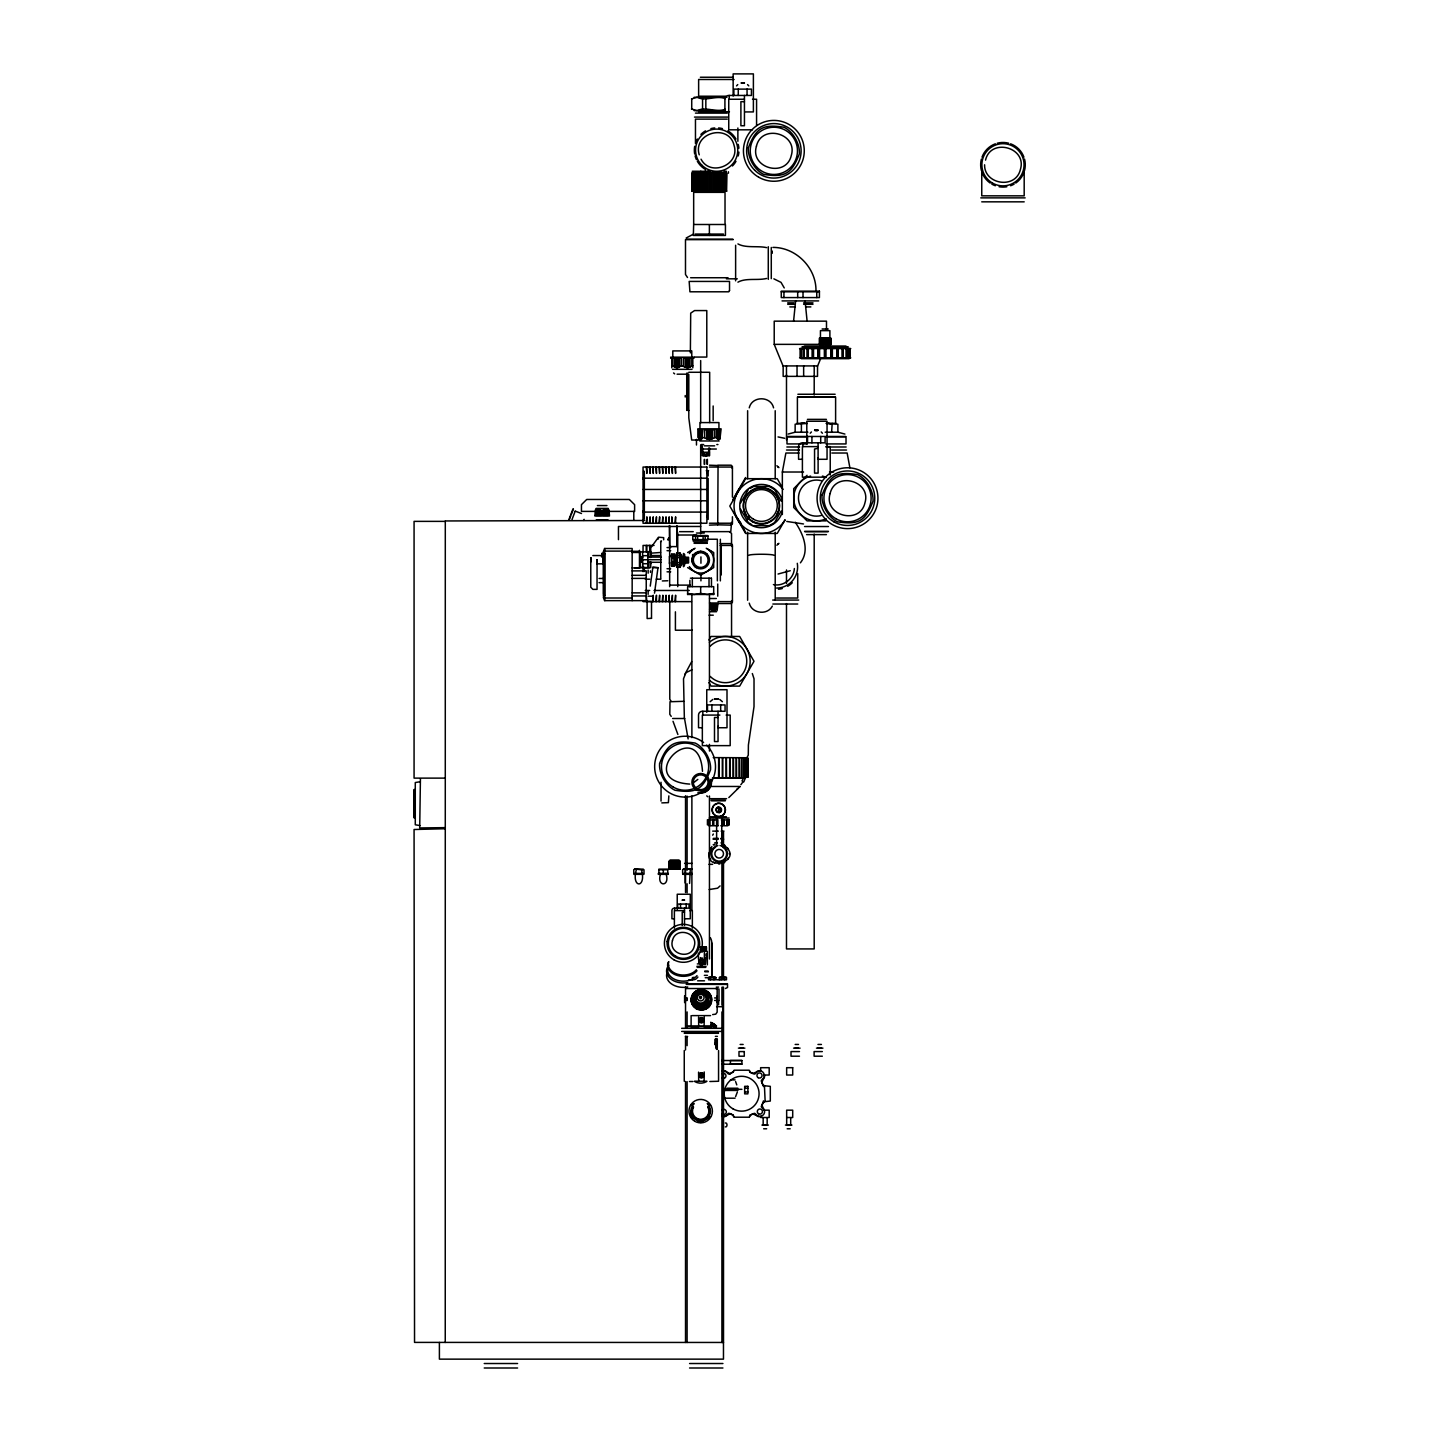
<?xml version="1.0" encoding="UTF-8"?>
<svg xmlns="http://www.w3.org/2000/svg" width="1440" height="1440" viewBox="0 0 1440 1440"><rect width="100%" height="100%" fill="white"/><g stroke="black" fill="none" stroke-linecap="round" stroke-linejoin="round"><path stroke-width="1.5" d="M590.778 559.782L590.778 587.232L592.866 589.374L597.042 589.374L597.042 559.692L597.042 562.986M601.47 556.758L602.244 552.96L602.244 556.758L601.47 555.552M648.918 561.834L648.918 567.702M650.736 563.832L650.736 561.834M650.736 555.552L660.528 555.552M650.736 555.012L650.736 553.464M660.528 552.474L650.736 553.194L650.736 548.388A1.8 1.782 35.6 0 1 650.898 547.65L658.512 537.192L663.66 537.642L663.66 539.802M676.962 542.664L676.962 539.64M676.962 527.13L676.962 546.588L669.654 546.588M682.218 925.47L682.218 912.15L684.504 912.15M684.504 925.47L684.504 918.81M687.636 594.468L687.636 593.424L694.152 594.468L700.668 593.424L707.184 594.468L713.7 593.424L713.7 594.468L687.636 594.468L687.636 586.656L713.7 586.656L713.7 594.468M718.038 726.246L718.038 741.564L714.492 741.564L714.492 717.48L718.038 717.48M733.554 1071.288L730.08 1073.862M744.444 112.608L744.444 125.748L740.898 125.748L740.898 101.664L744.444 101.664M722.556 1071.162A4.77 4.77 0 0 1 726.804 1072.476L727.884 1073.556A1.836 1.836 0 0 0 728.928 1074.078L730.458 1073.502A22.788 22.788 0 0 1 733.104 1072.224L734.13 1070.208L749.16 1070.208L749.916 1072.242L754.344 1074.078A1.836 1.836 0 0 0 755.406 1073.556L756.486 1072.476M800.37 357.84L800.37 348.57M803.682 357.84L803.682 348.57M807.624 357.84L807.624 348.57M812.772 357.84L812.772 348.57M818.1 457.794L818.1 473.112L814.554 473.112L814.554 449.028L817.452 448.398M818.748 357.84L818.748 348.57M722.556 1116.27A4.77 4.77 0 0 0 726.804 1114.938L727.884 1113.858A1.836 1.836 0 0 1 728.928 1113.336L730.458 1113.93A22.788 22.788 0 0 0 733.104 1115.208L734.13 1117.206L749.16 1117.206L750.042 1115.046L754.344 1113.336A1.836 1.836 0 0 1 755.406 1113.858L756.486 1114.938A4.77 4.77 0 0 0 763.236 1114.938A4.77 4.77 0 0 0 763.236 1108.188L761.85 1104.894A22.788 22.788 0 0 0 763.128 1102.248L765.144 1101.222L764.424 1085.634M706.374 949.554L706.266 947.106M706.374 953.838L706.374 956.232M642.6 557.37L640.638 557.262L640.512 559.17L642.6 559.44M698.49 958.446L699.084 963.882L697.338 963.918M642.6 559.962L640.638 559.962L640.638 562.14L640.638 557.37L640.638 562.23L642.6 562.14M660.528 541.962L661.482 540.936M674.19 566.316L674.19 553.95L671.796 553.95L671.544 555.12L671.796 566.316M793.584 321.156L795.618 300.906M749.7 1116.666L750.186 1115.208A22.788 22.788 0 0 0 752.832 1113.93L756.126 1115.316A4.77 4.77 0 0 0 761.454 1116.288M658.512 538.074L658.116 539.136M699.246 154.836C692.406 132.678 728.946 122.886 734.094 145.512C740.232 164.88 710.406 177.228 701.046 159.192M684.666 674.748L691.686 661.644M702.486 771.318C698.832 713.844 632.25 780.426 689.742 784.08M695.466 992.304C680.688 1006.56 712.062 1018.674 711.036 998.316M691.956 998.388L691.956 1001.196M693.954 999.054C692.874 1008.54 708.012 1010.07 708.858 1000.512C710.28 993.006 697.734 988.956 695.502 996.372M718.542 863.91L719.856 864M711.738 943.542L711.792 943.2A11.124 11.124 0 0 0 710.298 937.638M690.768 1111.806L690.93 1110.528M711.036 999.792L706.23 1008.126L696.582 1008.126A9.828 9.828 0 0 1 696.492 991.278C701.784 989.28 708.804 990.252 710.154 996.786M794.358 568.53C793.908 578.682 783.324 586.8 773.406 584.604M985.536 160.11C990.684 137.502 1027.242 147.294 1020.402 169.452C1015.74 189.702 984.078 184.482 984.6 164.79M650.25 586.116L652.878 567.036L657.99 567.756L654.498 593.172M640.512 561.114C641.43 565.02 638.082 555.444 642.6 557.172M640.638 557.262L640.512 558.702M704.106 949.554L704.106 947.106M704.754 947.07L704.754 949.59M676.476 559.908L676.908 557.586L679.95 557.586M712.674 835.2L713.34 834.03M702.882 949.608L702.882 947.052M782.352 514.512L782.352 472.014L785.88 453.024L799.074 453.024M701.586 949.608L701.586 947.052M702.54 947.034L702.54 949.608M445.14 778.122L414.072 778.122L414.072 521.37L445.14 521.37M445.194 827.64L419.706 827.946L420.426 778.914M747.09 776.988L747.288 758.34M747.558 777.006L747.774 758.34M745.614 777.006L745.614 758.34M748.062 777.006L748.062 758.34M676.476 565.974L676.476 554.4L676.908 555.48L679.95 555.48M646.236 600.624L604.548 600.624L603.504 597.744L603.504 551.358L604.548 548.496L632.16 548.496L632.16 600.624M735.588 1096.65L737.352 1091.988M568.89 519.606L572.994 508.932M569.286 519.768L570.816 515.808M571.338 514.422L573.39 509.076M572.022 519.48L575.172 511.254M583.686 520.398L584.1 519.318M820.872 358.074L817.65 365.922L783.036 365.922L774.216 344.358L774.216 321.156L826.488 321.156L826.488 329.598M743.76 781.956L746.064 776.376M713.538 862.218L714.654 862.866M723.708 844.596L724.842 845.244M700.578 1074.816L700.578 1075.77M749.25 407.844C751.95 395.784 770.886 395.784 773.568 407.844M720.054 885.924L717.606 888.192L709.182 889.542M732.762 499.752L745.614 477.504M740.52 503.064L748.368 489.474M781.182 511.02L774.468 522.666L769.266 525.672L753.57 525.672M708.966 640.008L711.018 636.462L739.674 636.462L754.002 661.284L739.674 686.106L711.018 686.106L708.966 682.56M692.28 998.478L694.854 994.014M707.958 1005.552L710.532 1001.088M831.618 432.198L832.176 423.342M800.406 562.842C810.18 550.422 803.016 533.772 795.294 522.252M698.58 1017.09L698.706 1026.216M698.58 1072.134L698.706 1081.26M701.73 438.876L702.774 429.894L697.878 429.894L697.878 437.436L700.326 439.542L701.73 438.876L701.73 429.894M719.964 438.876L721.008 429.894L716.112 429.894L716.112 437.436L718.56 439.542L719.964 438.876L719.964 429.894M716.346 808.47L718.038 807.174M721.188 811.278L719.496 812.574M711.936 846.468C696.438 875.538 749.79 861.246 721.836 843.822M700.524 1019.376L700.524 1021.122M702.072 1020.924L702.324 1020.006M700.524 1074.42L700.524 1076.166M702.072 1075.968L702.324 1075.05M772.326 606.15C767.286 615.636 751.662 613.584 749.25 603.126M738.108 788.454L728.82 797.58M693.972 554.418L700.668 551.304L707.364 554.418M736.56 85.878L737.766 84.582M810.216 433.242L811.422 431.946M710.154 701.694L712.836 699.426M700.38 957.582L700.686 963.774M693.666 224.496L693.666 192.348L725.022 192.348L725.022 224.496L693.666 224.496L693.342 235.44L725.436 235.44L725.436 224.496M732.42 516.78L732.42 523.854L731.142 525.132L717.732 524.808L718.056 465.192L731.142 465.192L732.42 466.47L732.42 497.196M717.732 524.808L709.434 525.132M732.42 521.946L731.142 523.224L709.434 523.224M807.066 475.308L793.728 488.664L793.728 507.528L807.066 520.884L825.948 520.884M732.42 600.336L731.142 601.614L718.056 601.614M704.106 1026.216L704.232 1016.892M704.106 1081.26L704.232 1071.954M586.71 499.464L581.454 504.666L581.454 511.398L595.152 511.398M776.88 545.238L778.896 543.366L777.78 544.086M695.016 553.392L691.884 560.088L695.016 566.784M640.638 559.782L661.104 559.692M671.778 365.76L677.034 367.866L681.282 365.76L687.564 367.866L692.82 365.76M595.584 510.624L598.878 509.31L601.524 510.624L605.448 509.31L608.742 510.624M709.542 609.156L713.322 610.668L717.084 609.156M694.08 782.28L697.824 779.4M736.902 789.192L740.088 786.744M710.694 859.374L710.046 858.258M727.668 848.088L728.406 849.168M695.304 992.178L696.492 991.278A9.828 9.828 0 0 1 711.234 999.792A9.828 9.828 0 0 1 696.492 1008.306M695.718 992.538L696.744 991.728M707.094 1007.046L704.844 1008.342M702.018 1021.32L702.018 1019.178M702.774 437.436L709.434 439.542L716.112 437.436M718.65 758.34L718.56 776.916M722.412 758.34L722.322 776.916M729.702 758.34L729.612 776.916M733.212 758.34L733.122 776.916M736.236 758.34L736.128 776.916M741.564 758.34L741.474 776.916M743.868 758.34L743.778 776.916M746.784 758.34L746.784 777.024M704.376 958.446L703.782 963.81L704.736 963.918M737.928 282.168C745.92 277.686 757.584 280.692 766.62 278.46M686.142 238.032L693.558 234.072M750.096 488.484L753.57 486.468L769.266 486.468L774.468 489.474L781.182 501.12M687.636 552.546L695.088 548.244M690.84 1105.47L694.116 1103.58M703.944 1120.59L700.668 1122.48L697.392 1120.59M705.582 1119.654L710.496 1116.81M667.8 580.752L662.328 580.95M641.448 869.76L644.004 869.76L644.004 873.396L633.78 873.396L633.78 869.76L635.058 869.13L641.448 869.76C646.794 888.588 630.972 888.588 636.336 869.76M692.118 873.396L682.632 873.396L682.632 869.76L683.91 869.13L691.56 869.13M742.212 82.98L744.426 82.98L741.132 82.98M815.868 430.344L818.082 430.344L814.626 430.344L818.028 430.344M715.806 698.814L718.038 698.814L714.564 698.814L717.966 698.814M683.082 900.108L684.504 900.108L682.236 900.108M692.658 536.112L708.102 536.112M790.236 570.726L778.05 574.038M701.406 950.904L707.346 951.372L707.346 964.836M691.47 98.946L697.14 97.29C706.23 101.79 715.986 94.914 725.346 98.604M725.346 109.332C715.986 113.022 706.23 106.146 697.14 110.646L691.47 108.99M713.952 977.454L715.752 977.454L715.752 979.776L708.552 979.776L708.552 977.454L713.952 977.454L713.952 979.776M719.298 979.776L719.298 977.454L726.498 977.454L726.498 979.776L716.814 979.776M788.112 434.07L795.15 432.198L795.15 424.206L804.492 423.342M658.89 869.76L667.728 869.76M836.082 423.342L826.056 423.342L837.882 424.206L837.882 432.198L844.902 434.07M597.384 505.566L606.942 505.566M741.78 82.98L743.904 82.98M815.436 430.344L817.848 430.344M715.392 698.814L717.786 698.814M682.794 900.108L684.162 900.108M721.26 545.166L721.26 574.956M720.36 580.878L720.36 539.244M687.06 401.166L687.096 402.732M826.434 534.618L806.598 534.618M726.192 758.34L726.102 776.916M739.242 758.34L739.152 776.916M745.326 758.34L745.326 777.024M730.08 1073.646L727.164 1072.116A4.77 4.77 0 0 0 721.836 1071.126M741.42 82.98L743.544 82.98M815.076 430.344L817.56 430.344M715.032 698.814L717.516 698.814M682.56 900.108L683.928 900.108M747.054 757.386L748.278 755.154L748.404 745.002L754.02 706.608L754.02 678.78L752.328 673.542M691.83 669.852L685.908 672.678L683.514 678.78L684.342 717.498L688.14 738.954M714.744 698.814L717.156 698.814M682.38 900.108L683.658 900.108M709.002 853.074L709.002 854.388M729.36 853.074L729.45 854.388M701.208 1018.71L702.936 1020.042L701.604 1021.788L699.858 1020.456L701.406 1018.674M701.208 1073.754L702.936 1075.086L701.604 1076.832L699.858 1075.5L701.406 1073.736M705.312 455.598C702.774 455.544 710.856 456.534 707.454 452.754M814.626 430.344L817.2 430.344M763.812 1101.798L761.274 1106.424A1.836 1.836 0 0 0 761.796 1107.468L762.876 1108.548A4.77 4.77 0 0 1 763.578 1109.466M800.856 423.342L807.066 423.558M781.272 291.798L819.414 291.798M712.638 1014.588L715.752 1014.156L717.156 1012.158L717.174 988.524L685.638 988.524M706.914 455.652L705.96 455.598M741.906 1060.506L730.422 1060.524L730.422 1064.196L741.906 1064.178L741.906 1060.506L721.638 1060.524M700.362 77.238L732.978 77.238M734.094 79.488L698.634 79.488L698.634 96.228L725.688 96.228M694.116 97.29L726.948 97.29M744.444 99.252L728.748 99.252L728.748 129.816L752.508 129.816M752.508 99.252L756.576 99.252L756.576 125.442M694.116 110.646L725.292 110.646M698.634 111.708L729.432 111.708M695.448 113.112L727.29 113.112M694.476 117.09L727.758 117.09M727.272 119.124L695.466 119.124L695.466 143.514M692.28 171.234L710.64 171.306M724.104 171.234L726.39 171.234M692.28 172.314L711.09 172.314M713.754 172.314L726.39 172.314M707.418 174.168L711.126 174.168M726.768 191.16L691.92 191.16L691.92 173.196L726.768 173.196L726.57 191.16M980.784 197.874L1025.154 197.874M981.738 201.834L1024.2 201.834M695.196 234.072L723.492 234.072M686.628 239.202L732.87 239.202M733.194 239.652L685.494 239.652L685.494 274.482L687.51 277.506M766.62 247.626C757.512 245.592 745.956 248.346 737.928 243.918M690.624 277.74L728.064 277.74M726.408 278.82L737.316 278.82M782.046 300.906L818.64 300.906M787.698 302.868L794.016 302.868M803.61 302.868L812.988 302.868M787.698 304.29L794.016 304.29M803.61 304.29L812.988 304.29M789.822 306.918L795.078 306.918M805.608 306.918L810.864 306.918M822.114 328.968L828.216 328.968M774.216 344.358L818.82 344.358M819.162 344.448L831.168 344.448M804.456 346.284L845.874 346.284M803.61 346.518L846.72 346.518M803.232 346.734L847.098 346.734M801.918 346.968L848.394 346.968M799.56 348.57L850.77 348.57M694.548 357.066L706.788 357.066L706.788 310.572L694.548 310.572L690.696 313.146L690.372 352.89M670.608 357.174L693.99 357.174M799.56 357.84L850.77 357.84M670.608 358.236L671.778 358.236L671.778 367.866M693.99 358.236L692.82 358.236L692.82 367.866M801.198 358.668L849.132 358.668M672.57 369.324L692.01 369.324M688.806 372.276L709.668 372.276L709.668 422.55M677.088 374.184L687.51 374.184M686.736 377.1L687.762 377.1M686.736 377.532L687.402 388.638M797.886 394.254L835.128 394.254M797.886 396.864L835.128 396.864M687.762 400.338L687.762 403.668M686.736 409.554L687.762 409.554L687.762 373.086M688.806 410.382L686.736 410.382L686.736 373.086M807.426 419.364L826.416 419.364M796.932 423.342L806.958 423.342M697.752 428.832L721.134 428.832M795.15 432.198L807.876 432.198M825.138 432.198L837.882 432.198M787.374 436.464L825.102 436.482L825.102 442.818L802.368 442.818A3.798 3.798 0 0 0 798.57 446.616L798.57 459.288L802.404 459.288M825.768 436.464L845.64 436.464M807.102 436.842L786.996 436.842L786.996 443.934L807.102 443.934M825.93 436.842L846.018 436.842L846.018 443.934L825.93 443.934M700.668 440.028L691.686 440.028L688.806 417.834L688.806 374.436M699.714 440.982L719.172 440.982M701.172 444.546L703.656 444.546M716.814 444.546L717.93 444.546M704.232 445.842L714.654 445.842M818.1 446.616L802.404 446.616L802.404 477.18L826.164 477.18M826.164 446.616L830.232 446.616L830.232 475.002M786.87 446.994L799.65 446.994M825.966 446.994L846.144 446.994M702.756 449.028L716.346 449.028M786.51 450.036L799.434 450.036M831.51 450.036L846.522 450.036M702.198 452.754L709.524 452.754L709.524 455.634L702.198 455.634L702.396 452.754M831.834 453.024L847.152 453.024L849.888 467.802M704.214 454.752L707.508 454.752M703.17 455.364L708.552 455.364M709.434 465.192L717.732 465.516M709.434 467.046L731.142 467.046L732.42 468.324M706.266 470.7L708.588 470.7M782.352 472.014L803.556 472.014M829.476 472.014L833.58 472.014M643.05 478.188L706.878 478.188M643.05 479.16L644.328 479.16M643.05 489.456L706.878 489.456M587.178 499.464L628.884 499.464M643.05 500.796L706.878 500.796M596.088 508.41L608.238 508.41M643.05 511.092L644.328 511.092M608.04 511.398L634.608 511.398L634.608 504.666L629.352 499.464M643.05 512.082L706.878 512.082M594.864 515.34L595.584 509.31M609.48 515.34L608.742 509.31M594.864 516.006L609.48 516.006M596.232 519.912L608.094 519.912M644.58 520.488L445.302 520.956L445.248 1342.458M700.668 526.482L618.462 526.482L618.462 539.658M804.564 526.536L828.468 526.536M804.564 531.342L828.468 531.342M679.572 531.666L693.216 531.666M700.668 531.666L730.782 531.63L731.556 522.558M804.924 531.72L828.09 531.72M696.456 533.034L704.286 533.034M677.736 535.014L696.708 535.014M693.216 535.536L707.526 535.536M707.094 539.244L717.354 539.244L717.354 580.878M692.658 539.64L708.102 539.64M700.668 540.972L702.378 540.972M693.216 541.17L707.526 541.17M694.044 542.844L707.292 542.844M694.332 543.294L707.004 543.294M720.234 543.6L731.142 543.6L732.42 544.878L732.42 602.244L731.142 603.522L718.056 603.522M654.048 545.436L643.05 545.436L643.05 552.114M720.234 545.436L731.142 545.436L732.42 546.714M669.654 546.966L669.402 525.582M667.044 547.578L670.698 547.578M667.044 550.674L670.698 550.674M604.8 551.106L632.16 551.106M603.504 551.358L604.8 551.358M632.16 551.304L639.468 551.304M697.896 552.006L703.44 552.006M632.16 552.474L639.468 552.474M679.95 552.942L676.476 554.004L676.908 552.798M603.504 553.698L604.8 553.698M603.504 554.742L603.504 594.378M592.866 555.552L603.036 555.552L603.036 563.832L596.808 563.832M642.6 555.678L647.802 555.678M669.654 556.02L677.736 556.02M647.802 557.1L661.104 557.1M671.796 557.712L674.19 557.712M647.802 562.284L661.104 562.284M671.796 562.446L674.19 562.446M679.95 562.644L676.908 562.644L676.476 560.268M642.6 563.724L647.802 563.724M671.796 563.85L674.19 563.85M679.95 564.732L676.908 564.732L676.908 567.432M671.796 566.208L674.19 566.208M676.908 567.27L679.95 567.27M652.824 567.612L658.314 567.648M632.16 567.936L639.468 567.936L639.468 550.314M643.05 567.864L649.656 567.864M634.806 568.296L641.556 567.522M667.044 568.728L670.698 568.728M632.16 570.906L646.236 570.87L646.236 601.614M667.044 571.824L670.698 571.824M632.16 575.316L646.236 575.316M690.39 578.196L711.27 578.196M599.076 578.466L603.756 578.466M632.16 578.394L646.236 578.394M645.246 579.186L649.656 579.186M656.262 579.186L660.654 579.186M599.076 582.642L603.756 582.642M669.654 585.126L690.39 585.126M645.246 590.472L649.656 590.472M654.048 590.472L689.274 590.472M632.16 592.866L646.236 592.866M646.236 595.224L646.884 601.614M603.504 595.422L604.8 595.422M632.16 595.944L646.236 595.944M648.126 596.178L652.824 596.178M603.504 597.744L604.8 597.744M604.8 598.014L632.16 598.014M776.52 598.032L797.724 598.032L797.724 573.624M709.542 598.518L716.346 598.518M772.686 600.066L798.714 600.066M643.05 601.614L691.47 601.614M709.542 603L717.93 603M717.93 603.756L717.084 610.668M772.848 604.026L797.742 604.026M709.542 611.712L716.508 611.712M709.056 615.186L713.286 615.186M692.262 630.216L675.414 630.216L675.414 611.82M683.694 701.316L669.996 701.73L669.798 714.312L671.22 716.4M707.49 711.27L707.49 704.934L725.058 704.934L725.058 711.27L702.324 711.27A3.798 3.798 0 0 0 698.526 715.068L698.526 727.74L702.342 727.74M719.874 715.086L702.342 715.086L702.342 745.632L730.188 745.632L730.188 715.086L726.12 715.086M672.624 718.506L684.72 718.506M713.25 757.602L747.612 757.746L747.9 777.114L743.346 777.762M712.53 777.942L742.86 777.942M712.476 778.158L743.076 778.158M419.922 781.776L415.278 782.55L415.278 824.778L419.922 825.552M709.938 786.474L739.8 786.474M415.278 789.588L413.91 789.588L413.91 817.74L415.278 817.74M415.278 797.328L414.594 800.496M710.28 798.696L726.606 798.696M711.162 800.28L725.526 800.28M711.378 800.802L725.31 800.802M414.594 802.026L414.594 805.302M414.684 806.832L415.278 810M710.28 816.786L726.408 816.786M709.254 818.046L729.126 818.046M707.436 819.684L707.436 824.958M708.822 819.684L709.848 819.684L709.848 824.958L708.822 824.958M712.584 819.684L713.808 819.684L713.808 824.958L712.584 824.958M717.876 819.684L717.876 824.958M727.866 819.684L726.84 819.684L726.84 824.958L727.866 824.958M729.252 824.958L729.252 819.684M709.254 819.954L717.03 819.954M721.35 819.954L729.126 819.954M708.822 825.75L718.344 825.75M720.81 825.75L727.866 825.75M445.14 828.738L414.072 829.512L414.54 1342.404L723.51 1342.458L723.51 987.192M712.692 831.132L718.344 831.132M721.17 831.132L723.996 831.132M713.358 838.368L718.344 838.368M720.846 838.368L723.33 838.368M713.052 839.178L718.344 839.178M720.99 839.178L723.636 839.178M714.654 842.904L717.39 842.904M720.954 842.904L722.034 842.904M670.05 860.058L679.086 860.058M669.492 860.688L679.644 860.688M669.492 860.994L679.644 860.994M668.97 861.3L680.166 861.3M669.492 861.624L679.644 861.624M668.97 861.93L680.166 861.93M669.492 862.236L679.644 862.236M668.97 862.56L680.166 862.56M669.492 862.866L679.644 862.866M668.97 863.172L680.166 863.172M669.492 863.496L679.644 863.496M684.594 863.37L692.082 863.37M668.97 863.802L680.166 863.802M669.492 864.108L679.644 864.108M708.984 864.342L712.62 864.342M668.97 864.432L680.166 864.432M669.492 864.738L679.644 864.738M668.97 865.044L680.166 865.044M669.492 865.368L679.644 865.368M668.97 865.674L680.166 865.674M669.492 865.98L679.644 865.98M668.97 866.304L680.166 866.304M669.492 866.61L679.644 866.61M668.97 866.916L680.166 866.916M669.492 867.24L679.644 867.24M668.97 867.546L680.166 867.546M669.492 867.852L679.644 867.852M668.97 868.176L680.166 868.176M669.492 868.482L679.644 868.482M668.97 868.788L680.166 868.788M634.464 869.13L643.32 869.13M668.97 869.202L680.166 869.202M683.316 869.13L691.992 869.13M658.242 873.396L668.376 873.396M633.834 874.332L643.95 874.332M658.242 874.332L668.376 874.332M682.668 874.332L692.118 874.332M689.58 883.44L690.282 869.76M677.7 908.136L677.7 904.05L689.04 904.05L689.04 908.136L674.37 908.136A2.448 2.448 0 0 0 671.922 910.584L671.922 918.774L674.388 918.774M684.504 910.602L674.388 910.602L674.388 928.116M689.724 910.602L692.352 910.602L692.352 928.116M700.182 946.782L706.14 946.782M700.11 947.034L706.41 947.034L706.41 949.608L700.11 949.608M700.074 950.904L706.554 950.904M700.38 951.984L702.432 951.984M701.406 958.086L702.612 958.086M700.686 959.562L700.128 959.562A2.412 2.412 0 0 0 700.128 963.774M702.126 959.562L702.126 963.774M704.16 964.278L705.078 964.278M700.38 964.602L702.432 964.602M700.38 965.34L702.432 965.34M696.924 966.33L706.032 966.33M697.176 967.374L705.78 967.374M704.754 971.028L708.102 971.028M704.916 971.784L708.426 971.784M704.34 975.348L707.436 975.348M693.774 977.202L694.26 977.454M709.038 977.202L715.266 977.202M719.766 977.202L726.012 977.202M705.222 977.706L716.148 977.706M688.86 979.776L694.26 979.776M697.608 980.802L704.502 980.802M686.43 983.88L727.524 983.88M686.286 984.402L727.524 984.402L727.524 987.48L725.436 988.506M716.292 987.12L718.614 987.12M716.22 988.92L718.992 989.01L718.992 1000.62L716.274 1000.62M697.968 991.224L704.844 991.224M693.504 996.246L695.124 996.246M693.504 997.488L695.124 997.488M684.612 997.938L687.258 997.938L687.258 1000.44L684.612 1000.44M714.618 997.938L717.282 997.938M693.504 998.748L695.124 998.748M714.618 1000.44L717.282 1000.44M716.598 1006.632L722.664 1006.776M692.226 1015.614L710.586 1015.614M686.934 1026.216L715.86 1026.216M686.754 1026.45L716.04 1026.45M698.742 1026.792L691.11 1026.792L691.11 1015.614M704.07 1026.792L711.702 1026.792M681.66 1028.322L721.134 1028.322M681.66 1031.436L721.134 1031.436M684.36 1032.984L718.452 1032.984M684.378 1033.29L718.434 1033.29M685.404 1036.368L687.618 1036.476M715.356 1036.368L717.408 1036.368M740.142 1044.45L743.148 1044.45M795.168 1044.45L798.498 1044.45M817.956 1044.45L821.43 1044.45M740.142 1047.942L743.148 1047.942M795.168 1047.942L798.048 1047.942M817.956 1047.942L821.43 1047.942M738.396 1048.14L744.894 1048.14M793.584 1048.14L800.082 1048.14M816.444 1048.14L822.942 1048.14M716.166 1048.752L717.012 1039.212M799.47 1051.578L791.01 1051.578L791.01 1056.204L799.47 1056.204M822.33 1051.578L814.104 1051.578L814.122 1056.204L822.33 1056.204M721.638 1064.214L741.906 1064.178M763.884 1075.032L769.194 1075.032L769.194 1067.688L760.644 1067.688L760.644 1071.36M730.44 1079.892L735.048 1079.892M694.458 1081.206L706.878 1081.206M689.454 1081.512L692.946 1081.512M709.848 1081.512L718.56 1081.26L718.56 1050.516M726.984 1088.226L737.892 1088.226M744.66 1088.226L747.882 1088.226M723.438 1089.324L741.942 1089.324M723.132 1090.44L737.892 1090.44M744.66 1091.952L747.882 1091.952M724.986 1098.198L735.048 1098.198M763.884 1110.168L769.194 1110.168L769.194 1117.512L760.644 1117.512M786.654 1117.512L792.702 1117.512L792.702 1110.168L786.654 1110.168L786.69 1125.072M725.31 1122.966C727.614 1122.138 727.56 1127.736 725.31 1126.908M761.922 1125.072L768.402 1125.072M785.43 1125.072L791.928 1125.072M763.668 1125.27L766.656 1125.27M787.176 1125.27L790.182 1125.27M763.668 1128.78L766.656 1128.78M787.176 1128.78L790.182 1128.78M484.236 1363.518L517.59 1363.518M689.58 1363.518L722.934 1363.518M484.236 1368L517.59 1368M689.58 1368L722.934 1368M764.586 1085.652L762.984 1085.31L761.274 1081.008A1.836 1.836 0 0 1 761.796 1079.946L762.876 1078.866A4.77 4.77 0 0 0 762.876 1072.116A4.77 4.77 0 0 0 756.126 1072.116L752.832 1073.502A22.788 22.788 0 0 0 750.186 1072.224L749.736 1070.928M729.468 531.666L731.538 533.466L731.556 544.932M772.902 247.41C795.798 247.23 816.174 267.588 815.976 290.484M763.812 1085.634L763.128 1085.166A22.788 22.788 0 0 0 761.85 1082.52L763.236 1079.244A4.77 4.77 0 0 0 764.568 1074.996M710.694 1022.22L716.616 1026.018M778.05 436.932L784.656 438.282M730.08 1113.768L727.164 1115.316A4.77 4.77 0 0 1 721.836 1116.288M744.12 758.34L744.21 776.916M741.798 758.34L741.906 776.916M739.494 758.34L739.584 776.916M736.47 758.34L736.578 776.916M733.464 758.34L733.554 776.916M729.954 758.34L730.044 776.916M726.426 758.34L726.534 776.916M722.664 758.34L722.754 776.916M718.884 758.34L718.992 776.916M773.874 278.838L781.02 282.366L784.242 287.928M828.522 423.342L831.618 424.206M705.87 957.582L707.346 958.05M575.226 511.11L581.508 513.522M786.78 521.442L803.502 523.962M710.046 849.204L710.694 848.088M728.334 858.258L727.668 859.374M704.916 990.9L707.346 992.304L710.856 998.388M697.968 1008.342L695.718 1007.046L692.28 1001.088M700.794 1076.364L702.468 1075.914L702.018 1074.222M671.076 701.172L669.78 699.246L669.78 600.84M661.806 802.89L668.394 802.638L668.844 795.888M730.08 1113.552L733.248 1115.046L733.572 1116.666M777.78 466.884L778.896 467.604L776.88 465.732M751.842 524.664L748.368 522.666L740.52 509.076M706.248 548.244L713.7 552.546L713.7 567.594L700.668 575.118L687.636 567.594M707.22 1103.58L710.496 1105.47M694.116 1118.7L690.84 1116.81L690.84 1113.03M719.694 699.426L722.376 701.694M706.05 991.728L707.094 992.538M673.56 372.96L674.658 373.86M706.752 795.87L707.724 796.734M705.87 958.446L705.474 963.72M747.558 84.582L748.782 85.878M821.214 431.946L822.438 433.242M724.842 862.218L723.744 862.956M782.154 487.242L777.222 478.692L745.614 478.692L729.792 506.07L745.614 533.448L777.222 533.448L785.124 519.768A27.378 27.378 0 0 1 744.75 527.796A27.378 27.378 0 0 1 742.05 486.72A27.378 27.378 0 0 1 783.144 489.402M733.752 511.74L745.614 532.26M707.958 994.014L709.686 997.002M677.88 734.454L673.02 721.296M744.552 511.074L745.794 514.494M736.776 1084.896L735.588 1081.548M715.266 1043.136L716.868 1049.076M715.266 1043.532L716.868 1049.472M805.086 300.906L807.102 321.156M714.186 603.756L714.186 610.434M710.82 429.894L710.856 439.2M688.752 358.236L688.788 367.542M678.24 358.236L678.258 367.542M604.692 509.508L604.71 515.34M598.122 509.508L598.122 515.34M849.96 348.57L849.96 357.84M719.244 429.894L719.262 439.2M701.028 429.894L701.028 439.2M676.962 546.588L676.962 525.564M1024.182 171.432L1024.182 195.84L981.756 195.84L981.756 171.432M849.852 348.57L849.852 357.84M848.808 348.57L848.808 357.84M846.954 348.57L846.954 357.84M846.648 348.57L846.648 357.84M846.144 348.57L846.162 357.84M843.21 348.57L843.21 357.84M842.706 348.57L842.706 357.84M842.04 348.57L842.076 357.84M838.224 348.57L838.224 357.84M837.558 348.57L837.558 357.84M836.82 348.57L836.802 357.84M835.614 423.342L835.614 397.152L797.4 397.152L797.4 423.342M832.356 348.57L832.356 357.84M831.582 348.57L831.582 357.84M830.916 344.448L830.916 338.184L819.414 338.184L819.414 344.448M830.664 338.184L830.772 344.448M830.79 348.57L830.754 357.84M830.052 338.184L830.232 344.448M829.89 337.554L829.89 330.642L820.44 330.642L820.44 337.554M829.368 338.184L829.368 344.412M829.098 338.184L829.098 344.412M828.198 338.184L828.198 344.448M827.874 338.184L827.874 344.448M826.83 338.184L826.83 344.448M826.47 338.184L826.47 344.448M825.984 348.57L825.984 357.84M825.354 338.184L825.354 344.448M824.976 338.184L824.976 344.448M825.156 348.57L825.156 357.84M824.346 348.57L824.382 357.84M823.86 338.184L823.86 344.448M823.5 338.184L823.5 344.448M822.456 338.184L822.456 344.448M822.132 338.184L822.132 344.448M821.232 338.184L821.232 344.448M820.962 338.184L820.962 344.448M820.71 436.482L820.71 442.818M820.278 338.184L820.098 344.448M819.666 338.184L819.666 344.448M819.576 348.57L819.576 357.84M818.01 348.57L818.01 357.84M818.1 442.8L818.1 459.288L827.046 459.288L827.046 421.254L806.796 421.254L806.796 444.276M817.974 348.57L817.974 357.84M817.524 365.922L817.524 376.362L783.162 376.362L783.162 365.922M816.75 291.798L816.75 297.576M814.212 365.922L814.194 395.064M814.194 534.096L814.194 948.924L786.492 948.924L786.492 603.594M813.528 348.57L813.528 357.84M812.124 348.57L812.106 357.84M811.926 436.482L811.926 442.818M808.29 348.57L808.29 357.84M807.534 436.482L807.534 442.818M807.12 348.57L807.138 357.84M804.186 348.57L804.186 357.84M803.646 365.922L803.646 376.362M803.376 348.57L803.376 357.84M803.016 291.798L803.016 297.576M802.89 442.8L802.89 446.616M801.522 348.57L801.522 357.84M801.216 348.57L801.216 357.84M801.396 424.206L801.396 432.198M801.108 348.57L801.108 357.84M800.478 348.57L800.478 357.84M797.688 291.798L797.688 297.576M797.04 365.922L797.04 376.362M790.686 1117.728L790.686 1125.072M786.492 374.886L786.492 439.92M786.492 569.97L786.492 583.416M786.474 365.922L786.474 376.362M783.936 291.798L783.936 297.576M775.206 410.724L775.206 478.728M775.206 532.224L775.206 600.246M772.254 251.046L772.254 253.26M771.282 247.446L771.282 278.64M768.276 246.726L768.276 279.378M767.16 1117.728L767.16 1125.072M763.416 1086.552L763.416 1085.634L770.31 1086.354L770.31 1101.06L763.416 1101.798L763.416 1100.862M763.164 1117.728L763.164 1125.072M747.63 410.724L747.63 478.728M747.63 518.076L747.63 519.462M747.63 532.224L747.63 600.246M747.054 89.118L747.054 95.436M744.444 95.436L744.444 111.924L753.39 111.924L753.39 73.89L733.14 73.89L733.14 96.012M738.27 89.118L738.27 95.436M737.874 127.998L737.874 141.3M735.624 245.268L735.624 280.836M733.878 95.454L733.878 89.118L751.446 89.118L751.446 95.454L728.712 95.454A3.798 3.798 0 0 0 724.914 99.252L724.914 111.924M731.556 600.84L731.556 636.624M729.234 95.436L729.234 99.252M728.604 819.684L728.604 824.958M728.406 171.774L728.406 173.196M727.488 819.684L727.488 824.958M727.236 819.684L727.236 824.958M726.462 173.196L726.282 191.16M726.066 173.196L726.066 191.16M725.508 173.196L725.508 191.16M725.184 173.196L725.184 191.16M724.644 173.196L724.644 191.16M724.698 977.454L724.698 979.776M724.23 173.196L724.23 191.16M723.51 832.05L723.51 845.532M723.51 861.282L723.492 978.192M723.33 173.196L723.33 191.16M723.474 819.684L723.474 824.958M723.474 1342.458L723.474 1359.144L439.398 1359.144L439.398 1342.458M722.808 173.196L722.808 191.16M722.718 832.05L722.718 845.532M722.718 861.282L722.718 978.192M722.718 987.192L722.718 1342.458M721.962 173.196L721.962 191.16M721.764 818.046L721.764 845.676L722.934 847.26A7.47 7.47 0 0 1 724.914 858.546A7.47 7.47 0 0 1 713.466 858.546A7.47 7.47 0 0 1 715.446 847.26L716.616 845.676L716.616 818.046M721.944 863.514L721.944 978.192M721.944 987.192L721.944 1005.174M721.944 1011.924L721.944 1342.458M721.368 173.196L721.368 191.16M721.098 977.454L721.098 979.776M720.666 704.934L720.666 711.27M720.18 173.196L720.18 191.16M719.514 173.196L719.514 191.16M718.938 428.832L718.938 422.586L699.948 422.586L699.948 428.832M718.416 173.196L718.416 191.16M718.56 429.894L718.56 439.542M718.596 1000.62L718.596 1004.778M717.858 429.894L717.858 439.2M718.038 711.27L718.038 727.74L727.002 727.74L727.002 689.706L706.752 689.706L706.752 712.296M717.696 173.196L717.696 191.16M717.732 584.028L717.732 596.178M717.282 995.76L717.282 1002.636M717.138 429.894L717.138 438.876M716.796 1039.212L716.796 1048.572M716.292 173.196L716.292 191.16M716.364 609.156L716.364 603.756L710.28 603.756L710.28 609.156M716.508 1039.212L717.3 1048.572L717.3 1039.212L715.158 1039.212L715.23 1044.828M716.166 1039.212L716.166 1044.828M715.518 173.196L715.518 191.16M715.482 1039.212L715.482 1044.828M715.068 603.756L715.068 610.2M714.258 173.196L714.258 191.16M714.33 437.436L714.33 429.894L704.556 429.894L704.556 437.436M713.448 173.196L713.448 191.16M713.322 603.756L713.322 610.668M713.16 405.972L713.16 420.642M713.214 819.684L713.214 824.958M712.692 819.684L712.692 824.958M712.44 603.756L712.44 610.434M712.26 429.894L712.26 438.876M711.936 173.196L711.936 191.16M711.882 704.934L711.882 711.27M711.792 943.2L711.792 976.248M711.576 603.756L711.576 610.2M711.738 943.2L711.738 976.194M711.468 578.196L711.468 586.656M711.126 173.196L711.126 191.16M710.352 977.454L710.352 979.776M710.136 171.306L710.136 172.314M710.136 173.196L710.136 174.168M709.758 173.196L709.758 191.16M709.434 429.894L709.434 439.542M709.56 448.038L709.56 452.25L702.162 452.25L702.162 445.932L703.044 452.25M709.452 594.468L709.452 688.428M709.452 744.354L709.452 751.068M709.452 795.978L709.452 958.986M709.38 224.838L709.38 235.44M709.326 452.754L709.326 455.634M709.2 819.684L709.2 824.958M708.93 173.196L708.93 191.16M709.02 578.196L709.02 586.656M708.678 448.038L708.678 452.25M708.39 171.306L708.39 172.314M708.39 173.196L708.39 174.168M708.03 429.894L708.03 439.2M708.156 470.862L708.156 475.974M708.156 478.422L708.156 519.39M707.94 536.112L707.94 539.64M707.418 171.306L707.418 172.314M707.418 173.196L707.418 191.16M707.382 459.45L707.382 464.274M707.13 459.45L707.13 464.274M707.04 472.14L707.04 473.418M707.04 515.556L707.04 516.834M706.608 173.196L706.608 191.16M706.626 429.894L706.626 438.876M706.536 452.754L706.536 455.634M706.41 953.73L706.41 956.304M705.834 98.946L705.834 108.99M705.654 171.234L705.654 172.314M705.24 173.196L705.24 191.16M705.204 536.112L705.204 539.64M704.934 171.234L704.934 172.314M704.934 947.034L704.934 949.608M704.592 459.486L704.592 464.382M704.43 173.196L704.43 191.16M704.34 459.504L704.34 464.382M704.376 951.372L704.376 958.14M703.782 452.754L703.782 455.634M703.098 536.112L703.098 539.64M703.026 173.196L703.026 191.16M703.08 452.754L703.08 455.634M702.828 711.27L702.828 715.086M702.558 98.946L702.558 108.99M702.702 947.034L702.702 949.608M702.27 173.196L702.27 191.16M700.992 173.196L700.992 191.16M700.812 171.234L700.812 172.314M700.938 556.902L700.938 563.238M700.938 574.434L700.938 580.86M700.668 360.558L700.668 422.91M700.668 445.194L700.668 533.808M700.668 586.656L700.668 593.424M700.272 173.196L700.272 191.16M700.326 429.894L700.326 439.542M699.624 429.894L699.624 439.2M699.066 173.196L699.066 191.16M698.922 429.894L698.922 438.876M698.436 173.196L698.436 191.16M698.436 953.064L698.436 958.14M697.644 536.112L697.644 539.64M697.32 173.196L697.32 191.16M696.726 173.196L696.726 191.16M696.474 439.362L696.474 445.014M695.808 173.196L695.808 191.16M695.322 173.196L695.322 191.16M695.538 536.112L695.538 539.64M694.458 173.196L694.458 191.16M694.044 173.196L694.044 191.16M693.468 173.196L693.468 191.16M693.18 173.196L693.18 191.16M692.622 173.196L692.622 191.16M692.802 536.112L692.802 539.64M692.604 554.526L692.604 556.146M692.604 557.298L692.604 562.86M692.406 173.196L692.406 191.16M692.334 578.196L692.334 586.656M692.46 977.454L692.46 979.776M692.208 173.196L692.118 191.16M691.722 98.946L691.722 108.99M691.776 357.174L691.776 350.91L672.804 350.91L672.804 357.174M691.794 365.76L691.794 358.236L683.316 358.236L683.316 365.76M691.884 594.468L691.884 737.64M691.884 795.978L691.884 909.864M689.994 358.236L689.994 367.2M689.868 580.32L689.868 586.656M688.59 557.298L688.59 562.86M687.942 557.298L687.942 562.86M687.564 358.236L687.564 367.866M687.276 557.298L687.276 562.86M687.15 376.614L687.15 382.968M687.096 796.068L687.096 870.264M687.096 883.764L687.096 892.746M687.096 1011.924L687.096 1027.674M687.096 1036.656L687.096 1045.656M687.096 1081.638L687.096 1342.458M686.628 557.298L686.628 562.86M686.34 358.236L686.34 367.542M686.196 904.05L686.196 908.136M685.98 557.298L685.98 562.86M685.53 795.744L685.53 892.494M685.53 986.976L685.53 1027.476M685.53 1036.476L685.53 1049.976M685.53 1081.476L685.53 1342.458M685.116 358.236L685.116 367.2M685.224 395.532L685.224 397.026M685.332 557.298L685.332 562.86M685.17 869.76L685.134 882.99M684.684 554.526L684.684 564.894M684.504 908.136L684.504 918.774L690.282 918.774L690.282 894.24L677.232 894.24L677.232 909.342M684.612 995.76L684.612 1002.636M684.252 1050.516L684.252 1081.26M684.018 554.526L684.018 564.894M683.892 553.752L683.892 566.406M683.442 553.464L683.442 566.694M681.75 555.768L681.75 564.408M681.282 365.76L681.282 358.236L672.804 358.236L672.804 365.76M681.426 554.418L681.426 565.74M680.418 554.418L680.418 565.74M680.526 904.05L680.526 908.136M679.95 552.798L679.95 567.432M679.482 358.236L679.482 367.2M677.736 532.746L677.736 554.238M677.736 565.56L677.736 586.656M677.376 555.516L677.376 564.642M677.034 358.236L677.034 367.866M677.034 556.038L677.034 564.12M676.476 553.248L676.476 566.91M676.386 556.038L676.386 564.12M675.81 358.236L675.81 367.542M676.062 555.516L676.062 564.642M675.612 467.046L675.612 473.418L674.964 467.046M675.612 523.224L675.612 516.834L674.964 523.224M675.612 601.614L675.612 595.224L674.964 601.614M674.946 555.516L674.946 564.642M674.586 358.236L674.586 367.2M674.694 908.136L674.694 910.602M674.424 554.364L674.424 565.794M672.408 467.046L672.408 473.418L671.778 467.046M672.408 523.224L671.778 516.834L671.778 523.224M672.408 601.614L672.408 595.224L671.778 601.614M671.544 554.364L671.544 565.794M669.654 525.564L669.654 557.1M669.654 562.302L669.654 586.656M669.222 467.046L669.222 473.418L668.574 467.046M669.222 523.224L669.222 516.834L668.574 523.224M669.366 556.506L669.366 563.706M669.222 601.614L669.222 595.224L668.574 601.614M667.728 873.396L667.728 869.13L658.89 869.13L658.89 873.396M666.036 467.046L666.036 473.418L665.388 467.046M666.036 523.224L666.036 516.834L665.388 523.224M666.036 601.614L666.036 595.224L665.388 601.614M665.91 873.396C670.77 887.292 655.848 887.292 660.708 873.396M663.318 869.76L663.318 873.396M662.832 467.046L662.832 473.418L662.202 467.046M662.832 523.224L662.832 516.834L662.202 523.224M662.832 601.614L662.832 595.224L662.202 601.614M661.032 782.262L661.032 801.09M660.762 541.26L660.762 578.952M659.646 467.046L659.646 473.418L658.998 467.046M659.646 523.224L659.646 516.834L658.998 523.224M659.646 601.614L659.646 595.224L658.998 601.614M656.46 467.046L656.46 473.418L655.812 467.046M656.46 523.224L656.46 516.834L655.812 523.224M656.46 601.614L656.46 595.224L655.812 601.614M653.256 467.046L653.256 473.418L652.626 467.046M653.256 523.224L653.256 516.834L652.626 523.224M653.256 601.614L653.256 595.224L652.626 601.614M650.736 551.394L650.736 557.55M650.736 562.932L650.736 567.702M650.484 570.852L650.484 572.4M650.07 467.046L650.07 473.418L649.422 467.046M650.07 523.224L650.07 516.834L649.422 523.224M650.07 545.436L650.07 551.808L649.422 545.436M648.918 551.43L648.918 557.55M648.126 570.078L648.126 573.192M648.126 591.48L648.126 594.306M646.884 467.046L646.884 473.418L646.236 467.046M646.884 523.224L646.884 516.834L646.236 523.224M646.884 545.436L646.884 551.808M646.236 545.436L646.236 551.808M644.328 471.51L644.328 518.742M644.328 567.414L644.328 571.482M643.68 470.88L643.68 479.16M643.68 511.092L643.68 519.372M643.05 566.082L643.05 571.626M642.6 551.88L642.6 567.522M633.798 511.398L633.798 519.894M608.112 510.624L608.112 515.34L602.802 515.34L602.802 510.624M606.978 509.724L606.978 515.34M606.222 509.508L606.222 515.34M605.448 509.31L605.448 515.34M604.8 548.496L604.8 600.624M604.548 553.698L604.548 595.422M603.936 509.724L603.936 515.34M602.244 555.552L602.244 556.758M601.524 510.624L601.524 515.34L596.232 515.34L596.232 510.624M600.408 509.724L600.408 515.34M599.634 509.508L599.634 515.34M598.878 509.31L598.878 515.34M597.348 509.724L597.348 515.34M591.048 557.82L591.048 561.582M590.778 557.64L590.778 561.744M414.594 789.588L414.594 817.74M782.334 511.686A21.672 21.672 0 0 1 748.998 523.818A21.672 21.672 0 0 1 748.998 488.322A21.672 21.672 0 0 1 782.334 500.472M740.844 522.954A27.378 27.378 0 0 1 737.712 518.58M734.976 497.808A27.378 27.378 0 0 1 742.05 485.532M778.374 511.056A18.036 18.036 0 0 1 777.042 513.918M748.836 518.4A12.582 10.314 0 0 1 749.25 515.736M767.574 488.52A18.036 18.036 0 0 1 773.406 518.958A18.036 18.036 0 0 1 743.868 509.634A18.036 18.036 0 0 1 766.08 488.052M748.836 518.832A12.582 10.314 0 0 1 749.25 516.168M748.836 555.354A12.582 1.098 0 0 1 761.418 554.256A12.582 1.098 0 0 1 774 555.354M826.146 518.742A22.788 22.788 0 0 1 795.096 505.89A22.788 22.788 0 0 1 810.612 476.082M822.402 476.082A22.788 22.788 0 0 1 826.146 477.45M821.178 515.52A18.036 18.036 0 0 1 798.462 498.096A18.036 18.036 0 0 1 821.178 480.672M689.958 552.132A2.448 2.448 0 0 1 692.334 550.314M692.334 569.826A2.448 2.448 0 0 1 689.958 568.008M709.02 550.314A2.448 2.448 0 0 1 711.378 552.132M711.378 568.008A2.448 2.448 0 0 1 709.02 569.826M707.184 548.784A13.032 13.032 0 0 1 709.884 569.286A13.032 13.032 0 0 1 689.382 566.586M689.382 553.554A13.032 13.032 0 0 1 694.152 548.784M738.9 152.118A22.302 22.302 0 0 1 738.216 155.952M735.984 161.334A22.302 22.302 0 0 1 732.438 165.96M720.54 172.152A22.302 22.302 0 0 1 712.782 172.152M705.51 169.488A22.302 22.302 0 0 1 697.356 161.334M696.456 159.606A22.302 22.302 0 0 1 695.124 155.952M694.692 154.062A22.302 22.302 0 0 1 694.692 146.304M695.7 142.542A22.302 22.302 0 0 1 697.356 139.014M700.902 134.406A22.302 22.302 0 0 1 705.51 130.86M710.892 128.628A22.302 22.302 0 0 1 714.726 127.944M718.614 127.944A22.302 22.302 0 0 1 722.448 128.628M727.83 130.86A22.302 22.302 0 0 1 735.984 139.014M738.216 144.396A22.302 22.302 0 0 1 738.9 148.23M711.162 779.436A10.854 10.854 0 0 1 697.86 792.738M710.712 779.562A10.386 10.386 0 0 1 700.668 792.648M706.59 745.146A30.42 30.42 0 0 1 694.224 795.672A30.42 30.42 0 0 1 655.11 761.364A30.42 30.42 0 0 1 703.584 742.518M709.38 642.276A24.822 24.822 0 0 1 743.4 644.256A24.822 24.822 0 0 1 743.4 678.312A24.822 24.822 0 0 1 709.38 680.292M710.208 646.146A21.402 21.402 0 0 1 740.484 646.146A21.402 21.402 0 0 1 740.484 676.422A21.402 21.402 0 0 1 710.208 676.422M720.018 845.532A8.244 8.244 0 0 1 726.264 857.952A8.244 8.244 0 0 1 712.368 858.366A8.244 8.244 0 0 1 717.858 845.586M743.058 781.542A22.302 22.302 0 0 1 740.826 784.728M743.562 777.6A21.096 21.096 0 0 1 741.996 780.93M792.288 582.75A22.302 22.302 0 0 1 787.68 586.296M782.298 588.528A22.302 22.302 0 0 1 778.464 589.194M797.292 563.31A21.096 21.096 0 0 1 776.52 588.06M697.014 970.74A15.768 11.142 0 0 1 677.34 975.474A15.768 11.142 0 0 1 668.142 962.28M697.014 975.6A15.768 11.142 0 0 1 677.34 980.334A15.768 11.142 0 0 1 668.142 967.14M696.384 969.75A15.048 10.638 0 0 1 677.61 974.25A15.048 10.638 0 0 1 668.844 961.686M697.932 977.04A16.812 11.88 0 0 1 695.25 979.488M687.726 982.566A16.812 11.88 0 0 1 670.032 978.318A16.812 11.88 0 0 1 668.808 965.142M687.726 986.976A16.812 11.88 0 0 1 667.134 972.414M710.694 1022.904A5.922 5.922 0 0 1 716.418 1027.296M712.098 1023.57A5.454 5.454 0 0 1 715.41 1026.108M710.694 1024.938A3.906 3.906 0 0 1 714.456 1027.818M710.694 1024.434A4.392 4.392 0 0 1 714.924 1027.692M710.694 1025.388A3.438 3.438 0 0 1 713.664 1027.116M702.684 959.562A2.412 2.412 0 0 1 702.684 963.774M702 959.472A2.322 2.322 0 0 1 702 963.936M700.812 963.936A2.322 2.322 0 0 1 699.408 962.856M699.174 961.11A2.322 2.322 0 0 1 700.812 959.472M709.632 1001.988A8.514 8.514 0 0 1 707.436 1005.804M695.376 1005.804A8.514 8.514 0 0 1 694.026 1004.04M694.026 995.526A8.514 8.514 0 0 1 695.376 993.762M699.192 991.566A8.514 8.514 0 0 1 703.602 991.566M707.436 993.762A8.514 8.514 0 0 1 709.632 997.578M710.1 1002.114A9 9 0 0 1 707.778 1006.164M695.034 1006.164A9 9 0 0 1 693.612 1004.292M693.612 995.292A9 9 0 0 1 695.034 993.42M699.066 991.098A9 9 0 0 1 703.728 991.098M707.778 993.42A9 9 0 0 1 710.1 997.452M708.606 1003.95A8.316 8.316 0 0 1 707.274 1005.66M707.274 993.906A8.316 8.316 0 0 1 708.606 995.634M1024.524 159.012A22.302 22.302 0 0 1 1024.524 170.55M1023.93 172.404A22.302 22.302 0 0 1 1015.758 183.06M1014.12 184.104A22.302 22.302 0 0 1 1010.592 185.742M1006.848 186.75A22.302 22.302 0 0 1 999.09 186.75M995.346 185.742A22.302 22.302 0 0 1 991.818 184.104M990.18 183.06A22.302 22.302 0 0 1 982.008 172.404M981.414 170.55A22.302 22.302 0 0 1 981.414 159.012M982.008 157.158A22.302 22.302 0 0 1 995.346 143.82M997.2 143.226A22.302 22.302 0 0 1 1008.738 143.226M1010.592 143.82A22.302 22.302 0 0 1 1023.93 157.158M757.386 1071.774A4.77 4.77 0 0 1 760.716 1071.162M721.962 1110.114A2.574 2.574 0 0 1 725.616 1110.114A2.574 2.574 0 0 1 725.616 1113.75A2.574 2.574 0 0 1 721.962 1113.75M722.142 1073.628A2.574 2.574 0 0 1 725.994 1075.86A2.574 2.574 0 0 1 722.142 1078.092M708.282 1106.748A8.784 8.784 0 0 1 700.668 1119.924A8.784 8.784 0 0 1 693.072 1106.748M707.76 1107.036A8.19 8.19 0 0 1 700.668 1119.33A8.19 8.19 0 0 1 693.576 1107.036M707.616 1104.192A9.81 9.81 0 0 1 707.616 1118.07A9.81 9.81 0 0 1 693.738 1118.07A9.81 9.81 0 0 1 693.738 1104.192M708.444 1106.64A8.982 8.982 0 0 1 700.668 1120.122A8.982 8.982 0 0 1 692.892 1106.64M706.536 1081.602A11.754 11.754 0 0 1 694.8 1081.602M705.834 949.518L705.726 947.034L705.834 949.518M659.592 763.596C658.782 773.622 665.892 785.952 674.982 790.254C696.096 793.584 702.882 789.66 710.55 769.716C711.36 759.69 704.25 747.36 695.16 743.058C674.046 739.728 667.26 743.634 659.592 763.596M748.386 147.762C747.576 157.788 754.686 170.118 763.776 174.42C784.89 177.768 791.676 173.844 799.344 153.9C800.154 143.874 793.044 131.544 783.954 127.242C762.84 123.894 756.054 127.818 748.386 147.762M756.45 146.16C749.61 168.318 786.132 178.11 791.28 155.502C798.12 133.344 761.598 123.57 756.45 146.16M667.098 941.526C665.856 962.838 696.06 966.222 699.642 945.162C700.884 923.85 670.68 920.466 667.098 941.526M672.48 940.428C668.214 954.27 691.038 960.372 694.242 946.26C698.526 932.436 675.702 926.316 672.48 940.428M691.434 998.208C689.076 1010.862 709.596 1014.246 711.378 1001.376C713.736 988.722 693.216 985.32 691.434 998.208M713.412 844.668L714.654 844.596L713.412 844.668M699.462 997.164C700.992 1001.952 703.17 993.798 699.462 997.164M822.042 495.126C821.232 505.152 828.342 517.482 837.432 521.802C858.546 525.132 865.332 521.208 873 501.264C873.81 491.238 866.7 478.908 857.61 474.606C836.496 471.276 829.71 475.182 822.042 495.126M830.106 493.524C823.248 515.682 859.788 525.474 864.936 502.866C871.776 480.708 835.254 470.934 830.106 493.524M703.674 947.106L703.764 949.608L703.674 947.106M701.154 947.106L701.262 949.608L701.19 947.07M651.51 618.336L647.136 618.534L647.1 601.416L651.51 601.416L651.51 618.3M729.522 290.484L728.766 291.798L689.922 291.798L689.166 281.43L729.522 281.43L729.522 290.484M819.414 291.15L781.272 291.15L781.272 297.576L819.414 297.576L819.414 291.15M706.878 467.046L643.05 467.046L643.05 523.224L706.878 523.224L706.878 467.046M668.772 537.948L668.052 539.82L668.772 537.948M647.802 551.88L639.99 551.88L639.99 567.522L647.802 567.522L647.802 551.88M719.064 807.822L718.452 811.926L719.064 807.822M724.104 819.684L722.862 819.684L722.862 824.958L724.104 824.958L723.996 819.684M695.124 994.05L693.504 994.05L693.504 1000.926L695.124 1000.926L695.124 994.05M744.282 1051.578L738.99 1051.578L738.99 1056.204L744.282 1056.204L744.282 1051.578M792.702 1067.688L786.654 1067.688L786.654 1075.032L792.702 1075.032L792.702 1067.688M747.882 1086.318L744.66 1086.318L744.66 1093.86L747.882 1093.86L747.882 1086.318M849.222 357.84L849.222 348.57L849.114 357.84M696.276 567.666A8.784 8.784 0 0 0 709.452 560.07A8.784 8.784 0 0 0 696.276 552.456A8.784 8.784 0 0 0 696.276 567.666M696.96 566.496A7.434 7.434 0 0 0 708.102 560.07A7.434 7.434 0 0 0 696.96 553.644A7.434 7.434 0 0 0 696.96 566.496M826.002 519.714A30.42 30.42 0 0 0 876.906 506.07A30.42 30.42 0 0 0 839.646 468.81A30.42 30.42 0 0 0 826.002 519.714M752.4 521.694A18.036 18.036 0 0 0 779.454 506.07A18.036 18.036 0 0 0 752.4 490.446A18.036 18.036 0 0 0 752.4 521.694M753.48 519.228A15.876 15.876 0 0 0 777.294 505.476A15.876 15.876 0 0 0 753.48 491.724A15.876 15.876 0 0 0 753.48 519.228M833.886 521.802A27.252 27.252 0 0 0 874.764 498.204A27.252 27.252 0 0 0 833.886 474.606A27.252 27.252 0 0 0 833.886 521.802M835.722 518.634A23.598 23.598 0 0 0 871.11 498.204A23.598 23.598 0 0 0 835.722 477.756A23.598 23.598 0 0 0 835.722 518.634M701.748 165.096A21.096 21.096 0 0 0 737.046 155.628A21.096 21.096 0 0 0 711.216 129.798A21.096 21.096 0 0 0 701.748 165.096M754.596 170.1A27.252 27.252 0 0 0 800.19 157.878A27.252 27.252 0 0 0 766.818 124.506A27.252 27.252 0 0 0 754.596 170.1M757.17 167.526A23.598 23.598 0 0 0 796.662 156.942A23.598 23.598 0 0 0 767.754 128.034A23.598 23.598 0 0 0 757.17 167.526M758.646 177.174A30.42 30.42 0 0 0 804.276 150.84A30.42 30.42 0 0 0 758.646 124.488A30.42 30.42 0 0 0 758.646 177.174M696.276 789.858A8.784 8.784 0 0 0 709.452 782.262A8.784 8.784 0 0 0 696.276 774.648A8.784 8.784 0 0 0 696.276 789.858M696.96 788.688A7.434 7.434 0 0 0 708.102 782.262A7.434 7.434 0 0 0 696.96 775.818A7.434 7.434 0 0 0 696.96 788.688M673.272 787.086A23.598 23.598 0 0 0 708.66 766.656A23.598 23.598 0 0 0 673.272 746.226A23.598 23.598 0 0 0 673.272 787.086M717.03 857.484A4.32 4.32 0 0 0 723.51 853.74A4.32 4.32 0 0 0 717.03 849.978A4.32 4.32 0 0 0 717.03 857.484M717.372 812.304A2.808 2.808 0 0 0 721.566 809.874A2.808 2.808 0 0 0 717.372 807.444A2.808 2.808 0 0 0 717.372 812.304M715.41 815.688A6.732 6.732 0 0 0 725.49 809.874A6.732 6.732 0 0 0 715.41 804.042A6.732 6.732 0 0 0 715.41 815.688A6.552 6.552 0 0 0 725.328 809.874A6.552 6.552 0 0 0 715.482 804.186A6.552 6.552 0 0 0 715.482 815.544M717.588 811.926A2.358 2.358 0 0 0 721.134 809.874A2.358 2.358 0 0 0 717.588 807.822A2.358 2.358 0 0 0 717.588 811.926M697.842 1002.384A5.652 5.652 0 0 0 706.32 997.488A5.652 5.652 0 0 0 697.842 992.592A5.652 5.652 0 0 0 697.842 1002.384M697.248 1003.428A6.84 6.84 0 0 0 707.526 997.488A6.84 6.84 0 0 0 697.248 991.566A6.84 6.84 0 0 0 697.248 1003.428M698.958 1000.476A3.438 3.438 0 0 0 704.106 997.488A3.438 3.438 0 0 0 698.958 994.518A3.438 3.438 0 0 0 698.958 1000.476M675.864 956.34A14.994 14.994 0 0 0 698.364 943.344A14.994 14.994 0 0 0 675.864 930.348A14.994 14.994 0 0 0 675.864 956.34M673.884 959.76A18.972 18.972 0 0 0 702.342 943.326A18.972 18.972 0 0 0 673.884 926.892A18.972 18.972 0 0 0 673.884 959.76M698.004 1005.696A6.822 6.822 0 0 0 708.228 999.792A6.822 6.822 0 0 0 698.004 993.888A6.822 6.822 0 0 0 698.004 1005.696M698.31 1005.156A6.192 6.192 0 0 0 707.598 999.792A6.192 6.192 0 0 0 698.31 994.428A6.192 6.192 0 0 0 698.31 1005.156M698.616 1004.616A5.58 5.58 0 0 0 706.986 999.792A5.58 5.58 0 0 0 698.616 994.95A5.58 5.58 0 0 0 698.616 1004.616M700.272 1022.202A2.268 2.268 0 0 0 703.674 1020.24A2.268 2.268 0 0 0 700.272 1018.296A2.268 2.268 0 0 0 700.272 1022.202M699.606 1022.058A2.556 2.556 0 0 0 703.872 1020.906A2.556 2.556 0 0 0 700.74 1017.774A2.556 2.556 0 0 0 699.606 1022.058M696.24 1008.738A10.332 10.332 0 0 0 711.738 999.792A10.332 10.332 0 0 0 696.24 990.846A10.332 10.332 0 0 0 696.24 1008.738M700.272 1077.246A2.268 2.268 0 0 0 703.674 1075.302A2.268 2.268 0 0 0 700.272 1073.34A2.268 2.268 0 0 0 700.272 1077.246M699.606 1077.102A2.556 2.556 0 0 0 703.872 1075.95A2.556 2.556 0 0 0 700.74 1072.836A2.556 2.556 0 0 0 699.606 1077.102M992.412 183.042A21.096 21.096 0 0 0 1024.056 164.79A21.096 21.096 0 0 0 992.412 146.52A21.096 21.096 0 0 0 992.412 183.042M732.924 1108.818A17.442 17.442 0 0 0 759.078 1093.716A17.442 17.442 0 0 0 732.924 1078.614A17.442 17.442 0 0 0 732.924 1108.818M758.574 1113.786A2.574 2.574 0 0 0 762.444 1111.554A2.574 2.574 0 0 0 758.574 1109.34A2.574 2.574 0 0 0 758.574 1113.786M758.214 1077.714A2.574 2.574 0 0 0 762.066 1075.482A2.574 2.574 0 0 0 758.214 1073.268A2.574 2.574 0 0 0 758.214 1077.714M694.8 1121.292A11.736 11.736 0 0 0 712.404 1111.14A11.736 11.736 0 0 0 694.8 1100.988A11.736 11.736 0 0 0 694.8 1121.292"/></g></svg>
